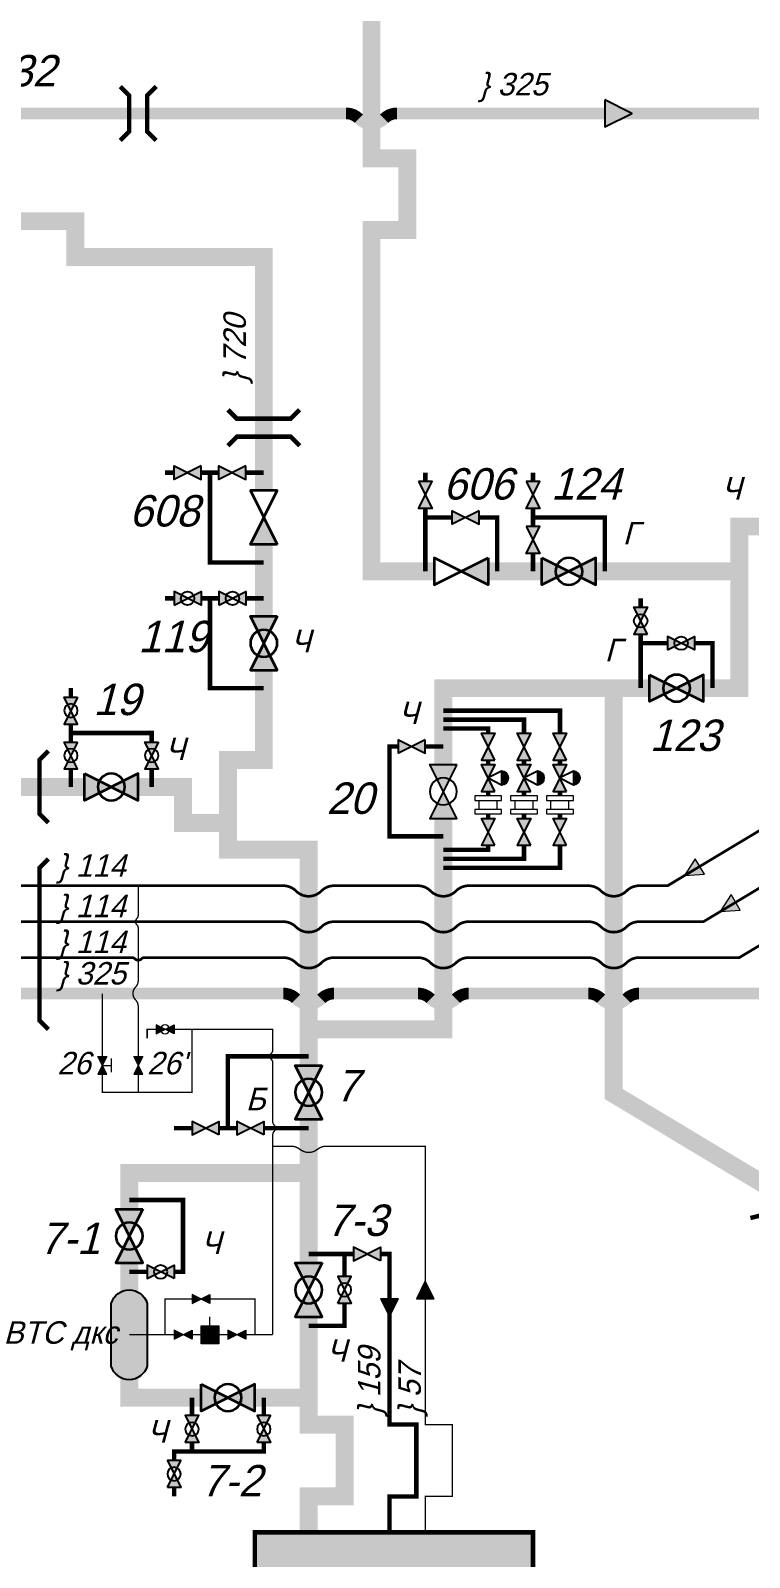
# Paper-space layout 'Layout1' of a CAD drawing. Header units: millimetres. Extents: x 4 to 970, y 6 to 602.
# Drawn here: x 277.7 to 357.8, y 93.4 to 263.4 of the extents above; entities that cross this region are included whole.
import ezdxf

# ---------------------------------------------------------------- set-up
doc = ezdxf.new("R2010")
doc.units = ezdxf.units.MM
for name, color, linetype in [('Вентили ВД', 7, 'Continuous'), ('ВТС', 7, 'Continuous'), ('Диафрагмы', 7, 'Continuous'), ('Задвижки ручн.ВД', 7, 'Continuous'), ('Клапаны обр.', 7, 'Continuous'), ('Клапаны регул.ВД', 7, 'Continuous'), ('Краны шар.ВД', 7, 'Continuous'), ('Напр.потока ср.жидк.', 7, 'Continuous'), ('Переезды', 7, 'Continuous'), ('Площадки', 7, 'Continuous'), ('Трубы 0057', 7, 'Continuous'), ('Трубы 0114', 7, 'Continuous'), ('Трубы 0159', 7, 'Continuous'), ('Трубы 0325', 7, 'Continuous'), ('Трубы 0720', 7, 'Continuous'), ('Э01', 7, 'Continuous')]:
    doc.layers.add(name, color=color, linetype=linetype)
doc.styles.add('# елементов', font='ruslat.shx', dxfattribs={"oblique": 15, "height": 2.5})
doc.styles.add('# елементов 3.5', font='ruslat.shx', dxfattribs={"oblique": 15, "height": 3.5})
doc.styles.add('Наим. труб', font='ruslat.shx', dxfattribs={"oblique": 15, "height": 2.5})

# ---------------------------------------------------------------- blocks, each defined once
blk = doc.blocks.new('Задвижка ручн.ВД')
at = {"layer": 'Задвижки ручн.ВД', "linetype": 'ByBlock', "lineweight": -2}
h = blk.add_hatch(color=0, dxfattribs=at)
edge = h.paths.add_edge_path()
edge.add_ellipse((0.5, 0), major_axis=(0.176776695296762, 0.1767766952967621), ratio=0.9999999999996418, start_angle=108.4349488229158, end_angle=134.9999999999897, ccw=False)
edge.add_line((0.2763932022500057, 0.1118033988749971), (0, 0.25))
edge.add_line((0, 0.25), (0, -0.25))
edge.add_line((0, -0.25), (0.2763932022500057, -0.1118033988749971))
edge.add_ellipse((0.5, 0), major_axis=(-0.176776695296762, 0.176776695296762), ratio=0.9999999999996423, start_angle=45.000000000010175, end_angle=71.56505117708417, ccw=False)
edge = h.paths.add_edge_path()
edge.add_line((0.5, 0), (0.2763932022500057, 0.1118033988749971))
edge.add_ellipse((0.5, 0), major_axis=(0.176776695296762, 0.176776695296762), ratio=0.9999999999996423, start_angle=108.4349488229159, end_angle=134.9999999999897)
edge.add_ellipse((0.5, 0), major_axis=(-0.176776695296762, 0.1767766952967621), ratio=0.9999999999996418, start_angle=45.00000000001025, end_angle=71.56505117708416)
edge.add_line((0.2763932022500057, -0.1118033988749971), (0.5, 0))
edge = h.paths.add_edge_path()
edge.add_line((0.5, 0), (0.7236067977499943, -0.1118033988749971))
edge.add_ellipse((0.5, 0), major_axis=(0.176776695296762, 0.176776695296762), ratio=0.9999999999996423, start_angle=288.4349488229158, end_angle=314.9999999999898)
edge.add_ellipse((0.5, 0), major_axis=(-0.176776695296762, 0.1767766952967621), ratio=0.9999999999996418, start_angle=225.0000000000103, end_angle=251.5650511770842)
edge.add_line((0.7236067977499943, 0.1118033988749971), (0.5, 0))
edge = h.paths.add_edge_path()
edge.add_ellipse((0.5, 0), major_axis=(0.176776695296762, 0.1767766952967621), ratio=0.9999999999996418, start_angle=288.4349488229158, end_angle=314.99999999998977, ccw=False)
edge.add_line((0.7236067977499943, -0.1118033988749971), (1, -0.25))
edge.add_line((1, -0.25), (1, 0.25))
edge.add_line((1, 0.25), (0.7236067977499943, 0.1118033988749971))
edge.add_ellipse((0.5, 0), major_axis=(-0.176776695296762, 0.176776695296762), ratio=0.9999999999996423, start_angle=225.0000000000103, end_angle=251.56505117708411, ccw=False)
at = {"layer": 'Задвижки ручн.ВД', "color": 0, "linetype": 'ByBlock', "lineweight": -2}
blk.add_lwpolyline([(1, 0.25), (0, -0.25), (0, 0.25), (1, -0.25)], close=True, dxfattribs=at)
blk = doc.blocks.new('Клапан регул.ВД')
at = {"layer": 'Клапаны регул.ВД', "linetype": 'ByBlock', "lineweight": -2}
h = blk.add_hatch(color=0, dxfattribs=at)
edge = h.paths.add_edge_path()
edge.add_ellipse((0.5, 0.5), major_axis=(-0.1767766952966641, 0.1767766952966641), ratio=0.9999999999996915, start_angle=225.0000000000089, end_angle=405.0000000000089)
edge.add_line((0.25, 0.5), (0.75, 0.5))
h = blk.add_hatch(color=0, dxfattribs=at)
edge = h.paths.add_edge_path()
edge.add_ellipse((0.5, 5.684341886080801e-14), major_axis=(0.1767766952967742, 0.1767766952967742), ratio=0.9999999999994265, start_angle=108.43494882292379, end_angle=134.9999999999966, ccw=False)
edge.add_line((0.2763932022500057, 0.1118033988749971), (0, 0.25))
edge.add_line((0, 0.25), (0, -0.25))
edge.add_line((0, -0.25), (0.2763932022500057, -0.1118033988749971))
edge.add_ellipse((0.5, -5.684341886080801e-14), major_axis=(-0.1767766952967741, 0.1767766952967741), ratio=0.9999999999994271, start_angle=45.00000000000341, end_angle=71.56505117707621, ccw=False)
edge = h.paths.add_edge_path()
edge.add_line((0.5, 0), (0.2763932022500057, 0.1118033988749971))
edge.add_ellipse((0.5, 5.684341886080801e-14), major_axis=(0.1767766952967741, 0.1767766952967741), ratio=0.9999999999994271, start_angle=108.4349488229238, end_angle=134.9999999999966)
edge.add_ellipse((0.5, -5.684341886080801e-14), major_axis=(-0.1767766952967742, 0.1767766952967742), ratio=0.9999999999994265, start_angle=45.00000000000341, end_angle=71.56505117707619)
edge.add_line((0.2763932022500057, -0.1118033988749971), (0.5, 0))
edge = h.paths.add_edge_path()
edge.add_line((0.5, 0), (0.7236067977499943, -0.1118033988749971))
edge.add_ellipse((0.5, -5.684341886080801e-14), major_axis=(0.1767766952967741, 0.1767766952967741), ratio=0.9999999999994271, start_angle=288.4349488229238, end_angle=314.9999999999966)
edge.add_ellipse((0.5, 5.684341886080801e-14), major_axis=(-0.1767766952966569, 0.1767766952966569), ratio=0.9999999999998691, start_angle=225.0000000000038, end_angle=251.5650511770686)
edge.add_line((0.7236067977499943, 0.1118033988749971), (0.5, 0))
edge = h.paths.add_edge_path()
edge.add_ellipse((0.5, -5.684341886080801e-14), major_axis=(0.1767766952966569, 0.1767766952966569), ratio=0.9999999999998691, start_angle=288.43494882293146, end_angle=314.99999999999625, ccw=False)
edge.add_line((0.7236067977499943, -0.1118033988749971), (1, -0.25))
edge.add_line((1, -0.25), (1, 0.25))
edge.add_line((1, 0.25), (0.7236067977499943, 0.1118033988749971))
edge.add_ellipse((0.5, 5.684341886080801e-14), major_axis=(-0.1767766952967741, 0.1767766952967741), ratio=0.9999999999994271, start_angle=225.0000000000034, end_angle=251.5650511770762, ccw=False)
at = {"layer": 'Клапаны регул.ВД', "color": 0, "linetype": 'ByBlock', "lineweight": -2}
blk.add_line((0.25, 0.5), (0.75, 0.5), dxfattribs=at)
blk.add_lwpolyline([(0.25, 0.5), (0.5, 0), (0.75, 0.5, 0.9999999999999999)], format="xyb", close=True, dxfattribs=at)
blk.add_lwpolyline([(1, 0.25), (0, -0.25), (0, 0.25), (1, -0.25)], close=True, dxfattribs=at)
blk = doc.blocks.new('Диафрагма')
at = {"layer": 'Диафрагмы', "color": 0, "linetype": 'ByBlock', "lineweight": -2}
for p, q in [((0.75, 0.5), (0.25, 0.5)), ((0.75, -0.5), (0.25, -0.5))]:
    blk.add_line(p, q, dxfattribs=at)
for points in [[(0.25, -0.75), (0.25, 0.75), (0, 0.75), (0, -0.75)], [(1, -0.75), (1, 0.75), (0.75, 0.75), (0.75, -0.75)]]:
    blk.add_lwpolyline(points, close=True, dxfattribs=at)
blk = doc.blocks.new('Кран шар.ВД')
at = {"layer": 'Краны шар.ВД', "linetype": 'ByBlock', "lineweight": -2}
h = blk.add_hatch(color=0, dxfattribs=at)
edge = h.paths.add_edge_path()
edge.add_ellipse((0.5, 0), major_axis=(0.176776695296762, 0.1767766952967621), ratio=0.9999999999996418, start_angle=108.4349488229158, end_angle=134.9999999999897, ccw=False)
edge.add_line((0.2763932022500057, 0.1118033988749971), (0, 0.25))
edge.add_line((0, 0.25), (0, -0.25))
edge.add_line((0, -0.25), (0.2763932022500057, -0.1118033988749971))
edge.add_ellipse((0.5, 0), major_axis=(-0.176776695296762, 0.176776695296762), ratio=0.9999999999996423, start_angle=45.000000000010175, end_angle=71.56505117708417, ccw=False)
edge = h.paths.add_edge_path()
edge.add_line((0.5, 0), (0.2763932022500057, 0.1118033988749971))
edge.add_ellipse((0.5, 0), major_axis=(0.176776695296762, 0.176776695296762), ratio=0.9999999999996423, start_angle=108.4349488229159, end_angle=134.9999999999897)
edge.add_ellipse((0.5, 0), major_axis=(-0.176776695296762, 0.1767766952967621), ratio=0.9999999999996418, start_angle=45.00000000001025, end_angle=71.56505117708416)
edge.add_line((0.2763932022500057, -0.1118033988749971), (0.5, 0))
edge = h.paths.add_edge_path()
edge.add_line((0.5, 0), (0.7236067977499943, -0.1118033988749971))
edge.add_ellipse((0.5, 0), major_axis=(0.176776695296762, 0.176776695296762), ratio=0.9999999999996423, start_angle=288.4349488229158, end_angle=314.9999999999898)
edge.add_ellipse((0.5, 0), major_axis=(-0.176776695296762, 0.1767766952967621), ratio=0.9999999999996418, start_angle=225.0000000000103, end_angle=251.5650511770842)
edge.add_line((0.7236067977499943, 0.1118033988749971), (0.5, 0))
edge = h.paths.add_edge_path()
edge.add_ellipse((0.5, 0), major_axis=(0.176776695296762, 0.1767766952967621), ratio=0.9999999999996418, start_angle=288.4349488229158, end_angle=314.99999999998977, ccw=False)
edge.add_line((0.7236067977499943, -0.1118033988749971), (1, -0.25))
edge.add_line((1, -0.25), (1, 0.25))
edge.add_line((1, 0.25), (0.7236067977499943, 0.1118033988749971))
edge.add_ellipse((0.5, 0), major_axis=(-0.176776695296762, 0.176776695296762), ratio=0.9999999999996423, start_angle=225.0000000000103, end_angle=251.56505117708411, ccw=False)
at = {"layer": 'Краны шар.ВД', "color": 0, "linetype": 'ByBlock', "lineweight": -2}
blk.add_lwpolyline([(0, 0.25), (1, -0.25), (1, 0.25), (0, -0.25)], close=True, dxfattribs=at)
blk.add_lwpolyline([(0.25, 0, 1), (0.75, 0, 0.9999999999999999), (0.25, 0)], format="xyb", close=True, dxfattribs=at)
blk = doc.blocks.new('Клапан обр.')
at = {"layer": 'Клапаны обр.', "linetype": 'ByBlock', "lineweight": -2}
blk.add_hatch(color=0, dxfattribs=at).paths.add_polyline_path([(0, 0.25), (0, -0.25), (0.5, 0)])
at = {"layer": 'Клапаны обр.', "color": 0, "linetype": 'ByBlock', "lineweight": -2}
blk.add_lwpolyline([(0, -0.25), (0, 0.25), (1, -0.25), (1, 0.25)], close=True, dxfattribs=at)
blk = doc.blocks.new('Вентиль ВД')
at = {"layer": 'Вентили ВД', "linetype": 'ByBlock', "lineweight": -2}
h = blk.add_hatch(color=0, dxfattribs=at)
h.paths.add_polyline_path([(0, 0.25), (0, -0.25), (0.5, 0)])
h.paths.add_polyline_path([(1, -0.25), (1, 0.25), (0.5, 0)])
at = {"layer": 'Вентили ВД', "color": 0, "linetype": 'ByBlock', "lineweight": -2}
for p, q in [((0.125, 0.5), (0.875, 0.5)), ((0.5, 0), (0.5, 0.5))]:
    blk.add_line(p, q, dxfattribs=at)
blk.add_lwpolyline([(1, 0.25), (0, -0.25), (0, 0.25), (1, -0.25)], close=True, dxfattribs=at)
blk = doc.blocks.new('Пересеч. 057-114')
at = {"layer": 'Трубы 0057', "const_width": 0.15}
blk.add_lwpolyline([(-0.7071067811865532, -2.842170943040401e-14, -0.1989123673796589), (-0.3535533905932766, -0.1464466094067518), (-0.3535533905932766, -0.1464466094067518, 0.414213562373095), (0.3535533905932766, -0.1464466094067518), (0.3535533905932766, -0.1464466094067518, -0.198912367379658), (0.7071067811865532, -2.842170943040401e-14)], format="xyb", dxfattribs=at)
blk = doc.blocks.new('Пересеч. 114-114')
at = {"layer": 'Трубы 0114', "color": 0, "linetype": 'ByBlock', "lineweight": -2, "const_width": 0.3}
blk.add_lwpolyline([(-0.7071067811865532, 0, -0.1989123673796589), (-0.3535533905932766, -0.1464466094067234), (-0.3535533905932766, -0.1464466094067234, 0.414213562373095), (0.3535533905932766, -0.1464466094067234), (0.3535533905932766, -0.1464466094067234, -0.198912367379658), (0.7071067811865532, 0)], format="xyb", dxfattribs=at)
blk = doc.blocks.new('Пересеч. 057-325')
at = {"layer": 'Трубы 0057', "const_width": 0.15}
blk.add_lwpolyline([(-1.414213562373106, 0, -0.1989123673796589), (-0.7071067811865532, -0.2928932188134468), (-0.7071067811865532, -0.292893218813461, 0.414213562373095), (0.7071067811865532, -0.292893218813461), (0.7071067811865532, -0.2928932188134752, -0.1989123673796643), (1.414213562373106, 0)], format="xyb", dxfattribs=at)
blk = doc.blocks.new('Пересеч. 114-720')
at = {"layer": 'Трубы 0114', "color": 0, "linetype": 'ByBlock', "lineweight": -2, "const_width": 0.3}
blk.add_lwpolyline([(-2.828427124746185, 0, -0.1989123673796581), (-1.414213562373078, -0.5857864376268935), (-1.414213562373106, -0.5857864376268935, 0.4142135623730965), (1.414213562373106, -0.5857864376268935), (1.414213562373078, -0.5857864376268935, -0.198912367379658), (2.828427124746185, 0)], format="xyb", dxfattribs=at)
blk = doc.blocks.new('Пересеч. 325-720')
at = {"layer": 'Трубы 0325', "color": 0, "linetype": 'ByBlock', "lineweight": -2, "const_width": 1.3}
blk.add_lwpolyline([(-2.828427124746185, 0, -0.1989123673796581), (-1.414213562373078, -0.5857864376268935), (-1.414213562373106, -0.5857864376268935, 0.4142135623730965), (1.414213562373106, -0.5857864376268935), (1.414213562373078, -0.5857864376268935, -0.198912367379658), (2.828427124746185, 0)], format="xyb", dxfattribs=at)
blk = doc.blocks.new('Пересеч. 057-720')
at = {"layer": 'Трубы 0057', "const_width": 0.15}
blk.add_lwpolyline([(-1.954163456597996, 0, -0.148068739112024), (-1.122113162260149, -0.2519245584932364), (-0.8320502943378472, -0.4452998037747733, 0.3027756377319943), (0.8320502943378472, -0.4452998037747733), (1.122113162260092, -0.2519245584932435, -0.1480687391120253), (1.954163456597939, -7.105427357601002e-15)], format="xyb", dxfattribs=at)
blk = doc.blocks.new('ВТС')
at = {"layer": 'ВТС', "linetype": 'ByBlock', "lineweight": -2}
blk.add_hatch(color=0, dxfattribs=at).paths.add_polyline_path([(0.1500000000000057, 0.2000000000000028, 0.7499999999999983), (0.1500000000000056, -0.1999999999999957), (0.8500000000000227, -0.1999999999999958, 0.7499999999999983), (0.8500000000000228, 0.2000000000000028)])
at = {"layer": 'ВТС', "color": 0, "linetype": 'ByBlock', "lineweight": -2}
blk.add_lwpolyline([(0.1500000000000057, -0.1999999999999957, -0.7499999999999984), (0.1500000000000057, 0.2000000000000028), (0.8500000000000227, 0.2000000000000028, -0.7499999999999984), (0.8500000000000227, -0.1999999999999957)], format="xyb", close=True, dxfattribs=at)
blk = doc.blocks.new('Э01')
at = {"layer": 'Э01', "linetype": 'ByBlock', "lineweight": -2}
blk.add_hatch(color=0, dxfattribs=at).paths.add_polyline_path([(0, 0.5), (0, -0.5), (1, -0.5), (1, 0.5)])
at = {"layer": 'Э01', "color": 0, "linetype": 'ByBlock', "lineweight": -2}
blk.add_lwpolyline([(0.5, 0.5), (0.5, 1)], dxfattribs=at)
blk.add_lwpolyline([(0, 0.5), (1, 0.5), (1, -0.5), (0, -0.5)], close=True, dxfattribs=at)
blk = doc.blocks.new('Напр.потока ср.жидк.')
at = {"layer": 'Напр.потока ср.жидк.', "linetype": 'ByBlock', "lineweight": -2}
blk.add_hatch(color=0, dxfattribs=at).paths.add_polyline_path([(0, 0.5), (0, -0.5), (1, 0)])
at = {"layer": 'Напр.потока ср.жидк.', "color": 0, "linetype": 'ByBlock', "lineweight": -2}
blk.add_lwpolyline([(0, 0.5), (0, -0.5), (1, 0), (0, 0.5)], dxfattribs=at)

psp = doc.layouts.get("Layout1")

# ---------------------------------------------------------------- hatches: boundary and pattern name
at = {"layer": 'Площадки', "lineweight": 15}
psp.add_hatch(color=9, dxfattribs=at).paths.add_polyline_path([(302.7137462883269, 74.19258804785181), (333.7137462883269, 74.19258804785181), (333.7137462883269, 96.19258804785181), (302.7137462883269, 96.19258804785181)])

# ---------------------------------------------------------------- linework, layer by layer
at = {"layer": 'Переезды', "const_width": 0.5}
for points in [[(287.7137462883269, 251.1925880478518), (288.7137462883269, 252.1925880478518), (288.7137462883269, 256.1925880478518), (287.7137462883269, 257.1925880478518)], [(291.7137462883269, 251.1925880478518), (290.7137462883269, 252.1925880478518), (290.7137462883269, 256.1925880478518), (291.7137462883269, 257.1925880478518)], [(307.7137462883269, 221.1925880478518), (306.7137462883269, 220.1925880478518), (300.7137462883269, 220.1925880478518), (299.7137462883269, 221.1925880478518)], [(307.7137462883269, 217.1925880478518), (306.7137462883269, 218.1925880478518), (300.7137462883269, 218.1925880478518), (299.7137462883269, 217.1925880478518)], [(279.7137462883269, 175.1925880478518), (278.7137462883269, 176.1925880478518), (278.7137462883269, 182.1925880478518), (279.7137462883269, 183.1925880478518)], [(279.7137462883269, 152.1925880478518), (278.7137462883269, 153.1925880478518), (278.7137462883269, 170.1925880478518), (279.7137462883269, 171.1925880478518)], [(357.9407992937475, 131.1913380156368), (359.312784849345, 131.53434768785), (362.3997124994981, 136.6793333712819), (362.0567028272849, 138.0513189268795)]]:
    psp.add_lwpolyline(points, dxfattribs=at)
at = {"layer": 'Площадки', "const_width": 0.5}
psp.add_lwpolyline([(302.7137462883269, 96.19258804785181), (333.7137462883269, 96.19258804785181), (333.7137462883269, 74.19258804785181), (302.7137462883269, 74.19258804785181)], close=True, dxfattribs=at)
at = {"layer": 'Трубы 0057', "const_width": 0.15}
for points in [[(289.7137462883269, 168.1925880478518), (289.7137462883269, 164.8996948290385)], [(289.7137462883269, 163.4854812666651), (289.7137462883269, 157.6068016102249)], [(285.7137462883269, 156.1925880478518), (285.7137462883269, 149.1925880478518)], [(289.7137462883269, 154.7783744854787), (289.7137462883269, 149.1925880478518)], [(285.7137462883269, 147.1925880478518), (285.7137462883269, 145.1925880478518), (295.7137462883269, 145.1925880478518), (295.7137462883269, 152.1925880478518)], [(291.7137462883269, 152.1925880478518), (290.7137462883269, 152.1925880478518), (290.7137462883269, 151.1925880478518)], [(293.7137462883269, 152.1925880478518), (304.7137462883269, 152.1925880478518), (304.7137462883269, 149.8996948290385)], [(304.7137462883269, 148.4854812666651), (304.7137462883269, 141.8996948290385)], [(289.7137462883269, 147.1925880478518), (289.7137462883269, 145.1925880478518)], [(304.7137462883269, 140.4854812666651), (304.7137462883269, 118.1925880478518)], [(304.7137462883269, 139.1925880478518), (306.7595828317289, 139.1925880478518)], [(292.7137462883269, 118.1925880478518), (292.7137462883269, 122.1925880478518), (295.7137462883269, 122.1925880478518)], [(297.7137462883269, 122.1925880478518), (302.7137462883269, 122.1925880478518), (302.7137462883269, 118.1925880478518)], [(293.7137462883269, 118.1925880478518), (288.7137462883269, 118.1925880478518)], [(299.7137462883269, 118.1925880478518), (295.7137462883269, 118.1925880478518)], [(304.7137462883269, 118.1925880478518), (301.7137462883269, 118.1925880478518)]]:
    psp.add_lwpolyline(points, dxfattribs=at)
at = {"layer": 'Трубы 0057'}
psp.add_lwpolyline([(310.6679097449248, 139.1925880478518, 0.15, 0.15, 0), (321.7137462883269, 139.1925880478518, 0.15, 0.15, 0), (321.7137462883269, 108.1925880478518, 0.15, 0.15, 0), (324.7137462883269, 108.1925880478518, 0.15, 0.15, 0), (324.7137462883269, 100.1925880478518, 0.15, 0.15, 0), (321.7137462883269, 100.1925880478518, 0.15, 0.15, 0), (321.7137462883269, 96.19258804785181, 0, 0, 0)], format="xyseb", dxfattribs=at)
at = {"layer": 'Трубы 0114', "const_width": 0.3}
for points in [[(345.5421734130731, 168.1925880478518), (348.7137462883269, 168.1925880478518), (397.288377277079, 197.3367646736531)], [(345.5421734130731, 160.1925880478518), (356.7137462883269, 160.1925880478518), (397.288377277079, 184.5368638146965)], [(256.7137462883269, 168.1925880478518), (305.8853191635807, 168.1925880478518)], [(311.5421734130731, 168.1925880478518), (320.8853191635807, 168.1925880478518)], [(326.5421734130731, 168.1925880478518), (339.8853191635807, 168.1925880478518)], [(268.7137462883269, 157.6068016102249), (268.7137462883269, 160.1925880478518), (289.0066395071403, 160.1925880478518)], [(290.4208530695134, 160.1925880478518), (305.8853191635807, 160.1925880478518)], [(311.5421734130731, 160.1925880478518), (320.8853191635807, 160.1925880478518)], [(326.5421734130731, 160.1925880478518), (339.8853191635807, 160.1925880478518)]]:
    psp.add_lwpolyline(points, dxfattribs=at)
at = {"layer": 'Трубы 0114', "color": 5, "const_width": 0.3}
for points in [[(345.5421734130731, 164.1925880478518), (352.7137462883269, 164.1925880478518), (397.288377277079, 190.9368142441747)], [(259.7137462883269, 164.1925880478518), (305.8853191635807, 164.1925880478518)], [(311.5421734130731, 164.1925880478518), (320.8853191635807, 164.1925880478518)], [(326.5421734130731, 164.1925880478518), (339.8853191635807, 164.1925880478518)]]:
    psp.add_lwpolyline(points, dxfattribs=at)
at = {"layer": 'Трубы 0159', "const_width": 0.5}
for points in [[(293.7137462883269, 214.1925880478518), (292.7137462883269, 214.1925880478518)], [(298.7137462883269, 214.1925880478518), (296.7137462883269, 214.1925880478518)], [(297.7137462883269, 214.1925880478518), (297.7137462883269, 204.1925880478518), (303.7137462883269, 204.1925880478518)], [(303.7137462883269, 214.1925880478518), (301.7137462883269, 214.1925880478518)], [(321.7137462883269, 213.1925880478518), (321.7137462883269, 214.1925880478518)], [(333.7137462883269, 213.1925880478518), (333.7137462883269, 214.1925880478518)], [(321.7137462883269, 203.1925880478518), (321.7137462883269, 210.1925880478518)], [(324.7137462883269, 209.1925880478518), (321.7137462883269, 209.1925880478518)], [(329.7137462883269, 203.1925880478518), (329.7137462883269, 209.1925880478518), (327.7137462883269, 209.1925880478518)], [(333.7137462883269, 208.1925880478518), (333.7137462883269, 210.1925880478518)], [(341.7137462883269, 203.1925880478518), (341.7137462883269, 209.1925880478518), (333.7137462883269, 209.1925880478518)], [(333.7137462883269, 203.1925880478518), (333.7137462883269, 205.1925880478518)], [(293.7137462883269, 200.1925880478518), (292.7137462883269, 200.1925880478518)], [(298.7137462883269, 200.1925880478518), (296.7137462883269, 200.1925880478518)], [(297.7137462883269, 200.1925880478518), (297.7137462883269, 190.1925880478518), (303.7137462883269, 190.1925880478518)], [(303.7137462883269, 200.1925880478518), (301.7137462883269, 200.1925880478518)], [(345.7137462883269, 199.1925880478518), (345.7137462883269, 200.1925880478518)], [(345.7137462883269, 190.1925880478518), (345.7137462883269, 196.1925880478518)], [(353.7137462883269, 190.1925880478518), (353.7137462883269, 195.1925880478518), (351.7137462883269, 195.1925880478518)], [(282.2137462883269, 189.1925880478518), (282.2137462883269, 190.1925880478518)], [(323.7137462883269, 187.6925880478518), (336.7137462883269, 187.6925880478518), (336.7137462883269, 185.1925880478518)], [(282.2137462883269, 184.1925880478518), (282.2137462883269, 186.1925880478518)], [(282.2137462883269, 185.1925880478518), (291.2137462883269, 185.1925880478518), (291.2137462883269, 184.1925880478518)], [(323.7137462883269, 186.6925880478518), (332.7137462883269, 186.6925880478518), (332.7137462883269, 185.1925880478518)], [(323.7137462883269, 185.6925880478518), (328.7137462883269, 185.6925880478518), (328.7137462883269, 185.1925880478518)], [(318.7137462883269, 183.6925880478518), (317.7137462883269, 183.6925880478518), (317.7137462883269, 173.6925880478518), (323.7137462883269, 173.6925880478518)], [(323.7137462883269, 183.6925880478518), (321.7137462883269, 183.6925880478518)], [(328.7137462883269, 182.1925880478518), (328.7137462883269, 181.6925880478518)], [(332.7137462883269, 182.1925880478518), (332.7137462883269, 181.6925880478518)], [(336.7137462883269, 182.1925880478518), (336.7137462883269, 181.6925880478518)], [(282.2137462883269, 179.1925880478518), (282.2137462883269, 181.1925880478518)], [(291.2137462883269, 181.1925880478518), (291.2137462883269, 179.1925880478518)], [(328.7137462883269, 178.6925880478518), (328.7137462883269, 178.1925880478518)], [(332.7137462883269, 178.6925880478518), (332.7137462883269, 178.1925880478518)], [(336.7137462883269, 178.6925880478518), (336.7137462883269, 178.1925880478518)], [(328.7137462883269, 176.1925880478518), (328.7137462883269, 175.6925880478518)], [(332.7137462883269, 176.1925880478518), (332.7137462883269, 175.6925880478518)], [(336.7137462883269, 176.1925880478518), (336.7137462883269, 175.6925880478518)], [(328.7137462883269, 172.6925880478518), (328.7137462883269, 172.1925880478518), (323.7137462883269, 172.1925880478518)], [(332.7137462883269, 172.6925880478518), (332.7137462883269, 171.1925880478518), (323.7137462883269, 171.1925880478518)], [(336.7137462883269, 172.6925880478518), (336.7137462883269, 170.1925880478518), (323.7137462883269, 170.1925880478518)], [(299.7137462883269, 141.1925880478518), (299.7137462883269, 149.1925880478518), (308.7137462883269, 149.1925880478518)], [(295.7137462883269, 141.1925880478518), (293.7137462883269, 141.1925880478518)], [(300.7137462883269, 141.1925880478518), (298.7137462883269, 141.1925880478518)], [(308.7137462883269, 141.1925880478518), (303.7137462883269, 141.1925880478518)], [(288.7137462883269, 133.1925880478518), (294.7137462883269, 133.1925880478518), (294.7137462883269, 125.1925880478518), (293.7137462883269, 125.1925880478518)], [(308.7137462883269, 127.1925880478518), (313.7137462883269, 127.1925880478518)], [(312.7137462883269, 127.1925880478518), (312.7137462883269, 124.6925880478518)], [(290.7137462883269, 125.1925880478518), (288.7137462883269, 125.1925880478518)], [(312.7137462883269, 121.6925880478518), (312.7137462883269, 119.1925880478518), (308.7137462883269, 119.1925880478518)], [(295.7137462883269, 111.1925880478518), (295.7137462883269, 109.1925880478518)], [(303.7137462883269, 111.1925880478518), (303.7137462883269, 109.1925880478518)], [(303.7137462883269, 106.1925880478518), (303.7137462883269, 105.1925880478518), (293.7137462883269, 105.1925880478518), (293.7137462883269, 104.1925880478518)], [(295.7137462883269, 106.1925880478518), (295.7137462883269, 105.1925880478518)], [(293.7137462883269, 101.1925880478518), (293.7137462883269, 100.1925880478518)]]:
    psp.add_lwpolyline(points, dxfattribs=at)
at = {"layer": 'Трубы 0159'}
for points in [[(345.7137462883269, 195.1925880478518, 0.5, 0.5, 0), (348.7137462883269, 195.1925880478518, 0, 0, 0)], [(316.7137462883269, 127.1925880478518, 0.5, 0.5, 0), (317.7137462883269, 127.1925880478518, 0.5, 0.5, 0), (317.7137462883269, 108.1925880478518, 0.5, 0.5, 0), (320.7137462883269, 108.1925880478518, 0.5, 0.5, 0), (320.7137462883269, 100.1925880478518, 0.5, 0.5, 0), (317.7137462883269, 100.1925880478518, 0.5, 0.5, 0), (317.7137462883269, 96.19258804785181, 0, 0, 0)]]:
    psp.add_lwpolyline(points, format="xyseb", dxfattribs=at)
at = {"layer": 'Трубы 0325', "color": 1, "const_width": 1.3}
for points in [[(270.7137462883269, 256.1925880478518), (270.7137462883269, 254.1925880478518), (312.8853191635807, 254.1925880478518)], [(318.5421734130731, 254.1925880478518), (369.8853191635807, 254.1925880478518)], [(345.5421734130731, 156.1925880478518), (360.7137462883269, 156.1925880478518), (397.288377277079, 178.1369133852181)], [(259.7137462883269, 156.1925880478518), (305.8853191635807, 156.1925880478518)], [(311.5421734130731, 156.1925880478518), (320.8853191635807, 156.1925880478518)], [(326.5421734130731, 156.1925880478518), (339.8853191635807, 156.1925880478518)]]:
    psp.add_lwpolyline(points, dxfattribs=at)
at = {"layer": 'Трубы 0720'}
for points in [[(322.7137462883269, 203.1925880478518, 2, 2, 0), (315.7137462883269, 203.1925880478518, 2, 2, 0), (315.7137462883269, 241.1925880478518, 2, 2, 0), (319.7137462883269, 241.1925880478518, 2, 2, 0), (319.7137462883269, 249.1925880478518, 2, 2, 0), (315.7137462883269, 249.1925880478518, 2, 2, 0), (315.7137462883269, 313.1925880478518, 2, 2, 0), (319.7137462883269, 313.1925880478518, 2, 2, 0), (319.7137462883269, 321.1925880478518, 2, 2, 0), (315.7137462883269, 321.1925880478518, 2, 2, 0), (315.7137462883269, 328.1925880478518, 2, 2, 0), (215.7137462883269, 328.1925880478518, 2, 2, 0), (215.7137462883269, 332.1925880478518, 2, 2, 0), (207.7137462883269, 332.1925880478518, 2, 2, 0), (207.7137462883269, 328.1925880478518, 2, 2, 0), (199.7137462883269, 328.1925880478518, 2, 2, 0), (199.7137462883269, 332.1925880478518, 2, 2, 0), (191.7137462883269, 332.1925880478518, 2, 2, 0), (191.7137462883269, 328.1925880478518, 2, 2, 0), (183.7137462883269, 328.1925880478518, 0, 0, 0)], [(342.7137462883269, 190.1925880478518, 2, 2, 0), (342.7137462883269, 144.9921171278957, 2, 2, 0), (380.7137462883269, 122.1925880478518, 2, 2, 0), (386.7137462883269, 122.1925880478518, 0, 0, 0)]]:
    psp.add_lwpolyline(points, format="xyseb", dxfattribs=at)
at = {"layer": 'Трубы 0720', "const_width": 2}
for points in [[(303.7137462883269, 212.1925880478518), (303.7137462883269, 238.1925880478518), (282.7137462883269, 238.1925880478518), (282.7137462883269, 242.1925880478518), (274.7137462883269, 242.1925880478518), (274.7137462883269, 238.1925880478518), (266.7137462883269, 238.1925880478518)], [(352.7137462883269, 190.1925880478518), (356.7137462883269, 190.1925880478518), (356.7137462883269, 208.1925880478518), (359.7137462883269, 208.1925880478518)], [(303.7137462883269, 198.1925880478518), (303.7137462883269, 206.1925880478518)], [(334.7137462883269, 203.1925880478518), (328.7137462883269, 203.1925880478518)], [(356.7137462883269, 203.1925880478518), (340.7137462883269, 203.1925880478518)], [(308.7137462883269, 148.1925880478518), (308.7137462883269, 172.1925880478518), (299.7137462883269, 172.1925880478518), (299.7137462883269, 182.1925880478518), (303.7137462883269, 182.1925880478518), (303.7137462883269, 192.1925880478518)], [(323.7137462883269, 181.6925880478518), (323.7137462883269, 190.1925880478518), (346.7137462883269, 190.1925880478518)], [(271.2137462883269, 179.1925880478518), (283.7137462883269, 179.1925880478518)], [(289.7137462883269, 179.1925880478518), (294.7137462883269, 179.1925880478518), (294.7137462883269, 175.1925880478518), (299.7137462883269, 175.1925880478518)], [(308.7137462883269, 152.1925880478518), (323.7137462883269, 152.1925880478518), (323.7137462883269, 175.6925880478518)], [(308.7137462883269, 126.1925880478518), (308.7137462883269, 142.1925880478518)], [(308.7137462883269, 136.1925880478518), (288.7137462883269, 136.1925880478518), (288.7137462883269, 132.1925880478518)], [(288.7137462883269, 126.1925880478518), (288.7137462883269, 111.1925880478518), (296.7137462883269, 111.1925880478518)], [(308.7137462883269, 96.19258804785181), (308.7137462883269, 100.1925880478518), (312.7137462883269, 100.1925880478518), (312.7137462883269, 108.1925880478518), (308.7137462883269, 108.1925880478518), (308.7137462883269, 120.1925880478518)], [(302.7137462883269, 111.1925880478518), (308.7137462883269, 111.1925880478518)]]:
    psp.add_lwpolyline(points, dxfattribs=at)

# ---------------------------------------------------------------- block references
at = {"layer": 'Вентили ВД', "lineweight": 15, "xscale": 2, "yscale": 2, "rotation": 270}
psp.add_blockref('Вентиль ВД', (285.7137462883269, 149.1925880478518), dxfattribs=at)
at = {"layer": 'ВТС', "lineweight": 25, "xscale": 10, "yscale": 10, "rotation": 270}
psp.add_blockref('ВТС', (288.7137462883269, 123.1925880478518), dxfattribs=at)
at = {"layer": 'Диафрагмы', "lineweight": 15, "xscale": 2, "yscale": 2, "rotation": 270}
for p in [(328.7137462883269, 178.1925880478518), (332.7137462883269, 178.1925880478518), (336.7137462883269, 178.1925880478518)]:
    psp.add_blockref('Диафрагма', p, dxfattribs=at)
at = {"layer": 'Задвижки ручн.ВД', "lineweight": 25, "xscale": 3, "yscale": 3}
for p in [(293.7137462883269, 214.1925880478518), (298.7137462883269, 214.1925880478518), (324.7137462883269, 209.1925880478518), (318.7137462883269, 183.6925880478518)]:
    psp.add_blockref('Задвижка ручн.ВД', p, dxfattribs=at)
at = {"layer": 'Задвижки ручн.ВД', "lineweight": 25, "yscale": 3}
for p, xscale, rotation in [((321.7137462883269, 210.1925880478518), 3, 90), ((333.7137462883269, 210.1925880478518), 3, 90), ((333.7137462883269, 205.1925880478518), 3, 90), ((328.7137462883269, 185.1925880478518), 3, 270), ((332.7137462883269, 185.1925880478518), 3, 270), ((336.7137462883269, 185.1925880478518), 3, 270), ((328.7137462883269, 175.6925880478518), 3, 270), ((332.7137462883269, 175.6925880478518), 3, 270), ((336.7137462883269, 175.6925880478518), 3, 270), ((295.7137462883269, 141.1925880478518), -3, 180), ((300.7137462883269, 141.1925880478518), -3, 180), ((313.7137462883269, 127.1925880478518), -3, 180)]:
    psp.add_blockref('Задвижка ручн.ВД', p, dxfattribs=dict(at, xscale=xscale, rotation=rotation))
at = {"layer": 'Задвижки ручн.ВД', "lineweight": 15, "xscale": 2, "yscale": 2}
for p, rotation in [((289.7137462883269, 149.1925880478518), 270), ((297.7137462883269, 122.1925880478518), 180), ((295.7137462883269, 118.1925880478518), 180), ((301.7137462883269, 118.1925880478518), 180)]:
    psp.add_blockref('Задвижка ручн.ВД', p, dxfattribs=dict(at, rotation=rotation))
at = {"layer": 'Клапаны обр.', "lineweight": 35, "xscale": 6, "yscale": 6}
for p, rotation in [((303.7137462883269, 206.1925880478518), 89.99999999999999), ((328.7137462883269, 203.1925880478518), 180)]:
    psp.add_blockref('Клапан обр.', p, dxfattribs=dict(at, rotation=rotation))
at = {"layer": 'Клапаны регул.ВД', "lineweight": 25, "xscale": 3, "yscale": 3, "rotation": 270}
for p in [(328.7137462883269, 181.6925880478518), (332.7137462883269, 181.6925880478518), (336.7137462883269, 181.6925880478518)]:
    psp.add_blockref('Клапан регул.ВД', p, dxfattribs=at)
at = {"layer": 'Краны шар.ВД', "lineweight": 35, "xscale": 6.000000000000001, "yscale": 6}
for p in [(334.7137462883269, 203.1925880478518), (346.7137462883269, 190.1925880478518), (283.7137462883269, 179.1925880478518), (296.7137462883269, 111.1925880478518)]:
    psp.add_blockref('Кран шар.ВД', p, dxfattribs=at)
at = {"layer": 'Краны шар.ВД', "lineweight": 25, "yscale": 3}
for p, xscale, rotation in [((293.7137462883269, 200.1925880478518), -3, 180), ((298.7137462883269, 200.1925880478518), -3, 180), ((345.7137462883269, 196.1925880478518), -3, 270), ((348.7137462883269, 195.1925880478518), -3, 180), ((282.2137462883269, 189.1925880478518), 3, 270), ((282.2137462883269, 184.1925880478518), 3, 270), ((291.2137462883269, 184.1925880478518), 3, 270), ((293.7137462883269, 125.1925880478518), 3, 180), ((312.7137462883269, 121.6925880478518), 3, 89.99999999999999), ((295.7137462883269, 106.1925880478518), 3, 89.99999999999999), ((303.7137462883269, 106.1925880478518), 3, 89.99999999999999), ((293.7137462883269, 101.1925880478518), 3, 89.99999999999999)]:
    psp.add_blockref('Кран шар.ВД', p, dxfattribs=dict(at, xscale=xscale, rotation=rotation))
at = {"layer": 'Краны шар.ВД', "lineweight": 35, "xscale": 6, "yscale": 6, "rotation": 270}
for p in [(303.7137462883269, 198.1925880478518), (308.7137462883269, 148.1925880478518), (288.7137462883269, 132.1925880478518), (308.7137462883269, 126.1925880478518)]:
    psp.add_blockref('Кран шар.ВД', p, dxfattribs=at)
at = {"layer": 'Краны шар.ВД', "lineweight": 15, "xscale": 2, "yscale": 2, "rotation": 180}
psp.add_blockref('Кран шар.ВД', (293.7137462883269, 152.1925880478518), dxfattribs=at)
at = {"layer": 'Напр.потока ср.жидк.', "color": 1, "xscale": 3, "yscale": 3}
psp.add_blockref('Напр.потока ср.жидк.', (341.7137462883269, 254.1925880478518), dxfattribs=at)
at = {"layer": 'Напр.потока ср.жидк.', "lineweight": 15, "xscale": 2, "yscale": 2}
for p, rotation in [((352.3037560388638, 170.3465494085099), 210.9632344369977), ((321.7137462883269, 122.1925880478518), 90), ((317.7137462883269, 122.1925880478518), 270)]:
    psp.add_blockref('Напр.потока ср.жидк.', p, dxfattribs=dict(at, rotation=rotation))
at = {"layer": 'Напр.потока ср.жидк.', "color": 5, "lineweight": 15, "xscale": 2, "yscale": 2, "rotation": 210.9632344369977}
psp.add_blockref('Напр.потока ср.жидк.', (356.3037560388638, 166.3465494085099), dxfattribs=at)
at = {"layer": 'Трубы 0057', "rotation": 270}
for name, p in [('Пересеч. 057-114', (289.7137462883269, 164.1925880478518)), ('Пересеч. 057-325', (289.7137462883269, 156.1925880478518)), ('Пересеч. 057-114', (304.7137462883269, 149.1925880478518))]:
    psp.add_blockref(name, p, dxfattribs=at)
at = {"layer": 'Трубы 0057', "xscale": -1, "rotation": 90}
psp.add_blockref('Пересеч. 057-114', (304.7137462883269, 141.1925880478518), dxfattribs=at)
at = {"layer": 'Трубы 0057'}
psp.add_blockref('Пересеч. 057-720', (308.7137462883269, 139.1925880478518), dxfattribs=at)
at = {"layer": 'Трубы 0057', "lineweight": 15, "xscale": 2, "yscale": 2}
psp.add_blockref('Э01', (296.7137462883269, 118.1925880478518), dxfattribs=at)
at = {"layer": 'Трубы 0114'}
for name, p in [('Пересеч. 114-720', (308.7137462883269, 168.1925880478518)), ('Пересеч. 114-720', (323.7137462883269, 168.1925880478518)), ('Пересеч. 114-720', (342.7137462883269, 168.1925880478518)), ('Пересеч. 114-114', (289.7137462883269, 160.1925880478518)), ('Пересеч. 114-720', (308.7137462883269, 160.1925880478518)), ('Пересеч. 114-720', (323.7137462883269, 160.1925880478518)), ('Пересеч. 114-720', (342.7137462883269, 160.1925880478518))]:
    psp.add_blockref(name, p, dxfattribs=at)
at = {"layer": 'Трубы 0114', "color": 5}
for p in [(308.7137462883269, 164.1925880478518), (323.7137462883269, 164.1925880478518), (342.7137462883269, 164.1925880478518)]:
    psp.add_blockref('Пересеч. 114-720', p, dxfattribs=at)
at = {"layer": 'Трубы 0325', "color": 1}
for p in [(315.7137462883269, 254.1925880478518), (308.7137462883269, 156.1925880478518), (323.7137462883269, 156.1925880478518), (342.7137462883269, 156.1925880478518)]:
    psp.add_blockref('Пересеч. 325-720', p, dxfattribs=at)
at = {"layer": 'Трубы 0720', "xscale": 6, "yscale": 6, "rotation": 270}
psp.add_blockref('Кран шар.ВД', (323.7137462883269, 181.6925880478518), dxfattribs=at)

# ---------------------------------------------------------------- texts
at = {"layer": 'Вентили ВД', "lineweight": 25, "style": '# елементов', "oblique": 15}
for s, p in [('26', (280.7137462883269, 147.1925880478518)), ("26'", (290.7137462883269, 147.1925880478518))]:
    psp.add_text(s, height=2.5, dxfattribs=at).set_placement(p)
at = {"layer": 'ВТС', "lineweight": 25, "style": '# елементов', "oblique": 15}
psp.add_text('ВТС дкс', height=2.5, dxfattribs=at).set_placement((274.7137462883269, 117.1925880478518))
at = {"layer": 'Задвижки ручн.ВД', "lineweight": 35, "style": '# елементов 3.5', "oblique": 15}
psp.add_text('432', height=3.5, dxfattribs=at).set_placement((272.7137462883269, 257.1925880478518))
at = {"layer": 'Клапаны обр.', "lineweight": 35, "style": '# елементов 3.5', "oblique": 15}
for s, p in [('606', (323.7137462883269, 211.1925880478518)), ('608', (288.7137462883269, 208.1925880478518))]:
    psp.add_text(s, height=3.5, dxfattribs=at).set_placement(p)
at = {"layer": 'Краны шар.ВД', "lineweight": 35, "style": '# елементов 3.5', "oblique": 15}
for s, p in [('124', (335.7137462883269, 211.1925880478518)), ('119', (289.7137462883269, 194.1925880478518)), ('19', (284.7137462883269, 187.1925880478518)), ('123', (346.7137462883269, 183.1925880478518)), ('20', (310.7137462883269, 176.1925880478518)), ('7', (311.7137462883269, 144.1925880478518)), ('7-3', (310.7137462883269, 129.1925880478518)), ('7-1', (278.7137462883269, 127.1925880478518)), ('7-2', (296.7137462883269, 100.1925880478518))]:
    psp.add_text(s, height=3.5, dxfattribs=at).set_placement(p)
at = {"layer": 'Краны шар.ВД', "lineweight": 25, "style": '# елементов', "oblique": 15}
for s, p in [('Ч', (354.7137462883269, 211.1925880478518)), ('Г', (343.7137462883269, 206.1925880478518)), ('Ч', (306.7137462883269, 194.1925880478518)), ('Г', (341.7137462883269, 193.1925880478518)), ('Ч', (318.7137462883269, 186.1925880478518)), ('Ч', (292.7137462883269, 182.1925880478518)), ('Б', (301.7137462883269, 143.1925880478518)), ('Ч', (296.7137462883269, 127.1925880478518)), ('Ч', (310.7137462883269, 115.1925880478518)), ('Ч', (290.7137462883269, 106.1925880478518))]:
    psp.add_text(s, height=2.5, dxfattribs=at).set_placement(p)
at = {"layer": 'Трубы 0057', "lineweight": 25, "style": 'Наим. труб', "oblique": 15}
psp.add_text('} 57', height=2.5, rotation=90, dxfattribs=at).set_placement((321.2137462883269, 109.1925880478518))
at = {"layer": 'Трубы 0114', "lineweight": 25, "style": 'Наим. труб', "oblique": 15}
for p in [(280.7137462883269, 169.1925880478518), (280.7137462883269, 164.6925880478518), (280.7137462883269, 160.6925880478518)]:
    psp.add_text('} 114', height=2.5, dxfattribs=at).set_placement(p)
at = {"layer": 'Трубы 0159', "lineweight": 25, "style": 'Наим. труб', "oblique": 15}
psp.add_text('} 159', height=2.5, rotation=90, dxfattribs=at).set_placement((316.7137462883269, 109.1925880478518))
at = {"layer": 'Трубы 0325', "lineweight": 25, "style": 'Наим. труб', "oblique": 15}
for p in [(327.7137462883269, 256.1925880478518), (280.7137462883269, 157.1925880478518)]:
    psp.add_text('} 325', height=2.5, dxfattribs=at).set_placement(p)
at = {"layer": 'Трубы 0720', "lineweight": 25, "style": 'Наим. труб', "oblique": 15}
psp.add_text('} 720', height=2.5, rotation=90, dxfattribs=at).set_placement((301.7137462883269, 224.1925880478518))

doc.saveas('drawing.dxf')
